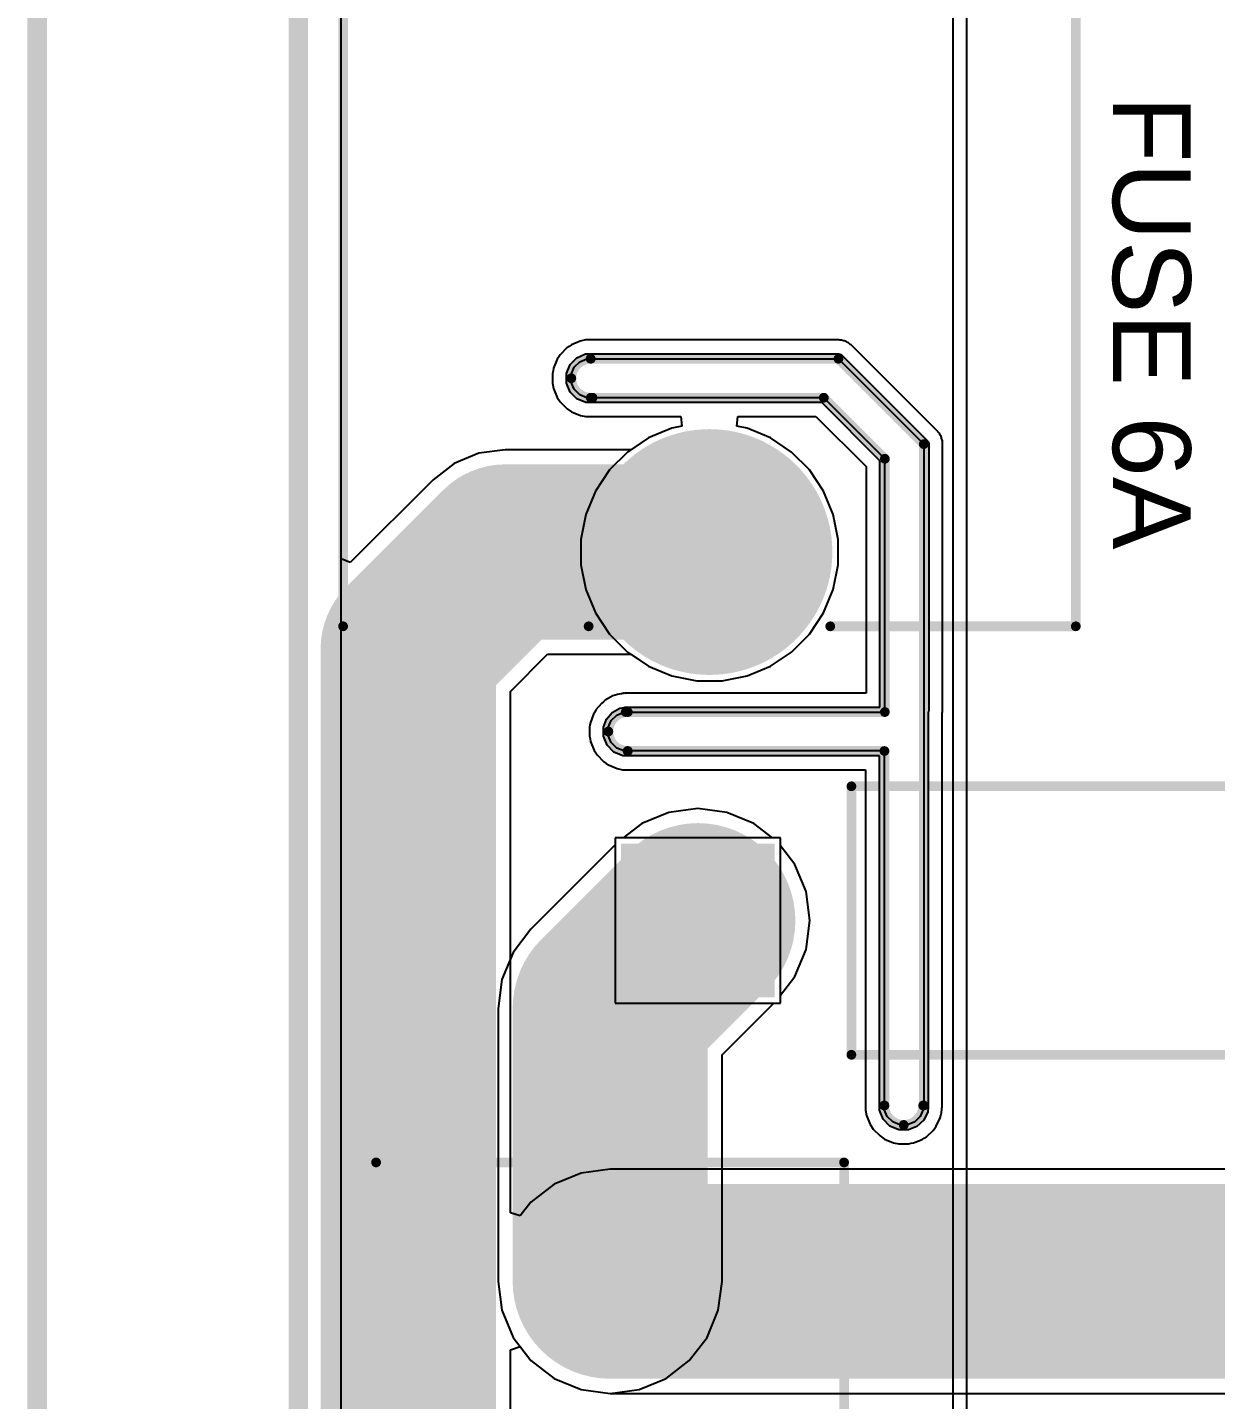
# Model space of a CAD drawing. Header units: millimetres. Extents: x -0.16 to 4.85, y -0.01 to 3.83.
# Drawn here: x -0.139 to 0.471, y 2.25 to 2.954 of the extents above; entities that cross this region are included whole.
import ezdxf

# ---------------------------------------------------------------- set-up
doc = ezdxf.new("R2010")
doc.units = ezdxf.units.MM
doc.header["$MEASUREMENT"] = 0
for name, color, linetype in [('BottomLayer', 5, 'Continuous'), ('BottomSolder', 6, 'Continuous'), ('Mechanical1', 6, 'Continuous'), ('Mechanical2', 216, 'Continuous'), ('MultiLayer', 9, 'Continuous'), ('PadHoleLayer', 156, 'Continuous'), ('TopLayer', 1, 'Continuous'), ('TopOverlay', 2, 'Continuous'), ('TopSolder', 216, 'Continuous')]:
    doc.layers.add(name, color=color, linetype=linetype)
doc.styles.add('Arial', font='', dxfattribs={"height": 0.2})
doc.styles.get('Arial').set_extended_font_data('Arial')

# ---------------------------------------------------------------- blocks, each defined once
blk = doc.blocks.new('TH390R_28')
at = {"layer": 'BottomLayer'}
blk.add_hatch(color=5, dxfattribs=at).paths.add_polyline_path([(-0.29134, 0.03543), (-0.22047, 0.03543), (-0.22047, -0.03543), (-0.29134, -0.03543)])
h = blk.add_hatch(color=5, dxfattribs=at)
edge = h.paths.add_edge_path()
edge.add_arc((0.25591, 0), 0.03543, 0, 360)
at = {"layer": 'BottomSolder'}
blk.add_hatch(color=6, dxfattribs=at).paths.add_polyline_path([(-0.29534, 0.03943), (-0.21647, 0.03943), (-0.21647, -0.03943), (-0.29534, -0.03943)])
h = blk.add_hatch(color=6, dxfattribs=at)
edge = h.paths.add_edge_path()
edge.add_arc((0.25591, 0), 0.03943, 0, 360)
at = {"layer": 'MultiLayer'}
blk.add_hatch(color=9, dxfattribs=at).paths.add_polyline_path([(-0.29134, 0.03543), (-0.22047, 0.03543), (-0.22047, -0.03543), (-0.29134, -0.03543)])
h = blk.add_hatch(color=9, dxfattribs=at)
edge = h.paths.add_edge_path()
edge.add_arc((0.25591, 0), 0.03543, 0, 360)
at = {"layer": 'PadHoleLayer'}
h = blk.add_hatch(color=156, dxfattribs=at)
edge = h.paths.add_edge_path()
edge.add_arc((-0.25591, 0), 0.01811, 0, 360)
h = blk.add_hatch(color=156, dxfattribs=at)
edge = h.paths.add_edge_path()
edge.add_arc((0.25591, 0), 0.01811, 0, 360)
at = {"layer": 'TopLayer'}
blk.add_hatch(color=1, dxfattribs=at).paths.add_polyline_path([(-0.29134, 0.03543), (-0.22047, 0.03543), (-0.22047, -0.03543), (-0.29134, -0.03543)])
h = blk.add_hatch(color=1, dxfattribs=at)
edge = h.paths.add_edge_path()
edge.add_arc((0.25591, 0), 0.03543, 0, 360)
at = {"layer": 'TopSolder'}
blk.add_hatch(color=216, dxfattribs=at).paths.add_polyline_path([(-0.29534, 0.03943), (-0.21647, 0.03943), (-0.21647, -0.03943), (-0.29534, -0.03943)])
h = blk.add_hatch(color=216, dxfattribs=at)
edge = h.paths.add_edge_path()
edge.add_arc((0.25591, 0), 0.03943, 0, 360)
at = {"layer": 'TopOverlay', "const_width": 0.005}
for points in [[(-0.17717, -0.0689), (-0.17717, 0.0689)], [(-0.17717, 0.0689), (0.17717, 0.0689)], [(0.17717, -0.0689), (0.17717, 0.0689)], [(-0.17717, -0.0689), (0.17717, -0.0689)]]:
    blk.add_lwpolyline(points, dxfattribs=at)
at = {"layer": 'TopOverlay', "const_width": 0.0025}
for points in [[(-0.17842, 0.0689, 1), (-0.17592, 0.0689, 1)], [(-0.17842, 0.0689, 1), (-0.17592, 0.0689, 1)], [(0.17592, 0.0689, 1), (0.17842, 0.0689, 1)], [(0.17592, 0.0689, 1), (0.17842, 0.0689, 1)], [(-0.17842, -0.0689, 1), (-0.17592, -0.0689, 1)], [(-0.17842, -0.0689, 1), (-0.17592, -0.0689, 1)], [(0.17592, -0.0689, 1), (0.17842, -0.0689, 1)], [(0.17592, -0.0689, 1), (0.17842, -0.0689, 1)]]:
    blk.add_lwpolyline(points, format="xyb", close=True, dxfattribs=at)
blk = doc.blocks.new('0PTF0078P_91')
at = {"layer": 'BottomLayer'}
h = blk.add_hatch(color=5, dxfattribs=at)
edge = h.paths.add_edge_path()
edge.add_arc((0.44488, 0), 0.05906, 0, 360)
at = {"layer": 'BottomSolder'}
h = blk.add_hatch(color=6, dxfattribs=at)
edge = h.paths.add_edge_path()
edge.add_arc((0.44488, 0), 0.06306, 0, 360)
at = {"layer": 'MultiLayer'}
h = blk.add_hatch(color=9, dxfattribs=at)
edge = h.paths.add_edge_path()
edge.add_arc((0.44488, 0), 0.05906, 0, 360)
at = {"layer": 'PadHoleLayer'}
h = blk.add_hatch(color=156, dxfattribs=at)
edge = h.paths.add_edge_path()
edge.add_arc((0.44488, 0), 0.02953, 0, 360)
at = {"layer": 'TopLayer'}
h = blk.add_hatch(color=1, dxfattribs=at)
edge = h.paths.add_edge_path()
edge.add_arc((0.44488, 0), 0.05906, 0, 360)
at = {"layer": 'TopSolder'}
h = blk.add_hatch(color=216, dxfattribs=at)
edge = h.paths.add_edge_path()
edge.add_arc((0.44488, 0), 0.06306, 0, 360)
at = {"layer": 'TopOverlay', "const_width": 0.005}
for points in [[(-0.483, 0.188), (0.483, 0.188)], [(0.483, 0.062), (0.483, 0.188)], [(0.483, -0.188), (0.483, -0.062)], [(0.483, -0.188), (-0.483, -0.188)]]:
    blk.add_lwpolyline(points, dxfattribs=at)
at = {"layer": 'TopOverlay', "const_width": 0.0025}
for points in [[(0.48175, 0.188, 1), (0.48425, 0.188, 1)], [(0.48175, 0.188, 1), (0.48425, 0.188, 1)], [(0.48175, 0.062, 1), (0.48425, 0.062, 1)], [(0.48175, -0.062, 1), (0.48425, -0.062, 1)], [(0.48175, -0.188, 1), (0.48425, -0.188, 1)], [(0.48175, -0.188, 1), (0.48425, -0.188, 1)]]:
    blk.add_lwpolyline(points, format="xyb", close=True, dxfattribs=at)
blk = doc.blocks.new('MPX104K31C3KN15600_115')
at = {"layer": 'BottomLayer'}
blk.add_hatch(color=5, dxfattribs=at).paths.add_polyline_path([(-0.23228, 0.03543), (-0.16142, 0.03543), (-0.16142, -0.03543), (-0.23228, -0.03543)])
h = blk.add_hatch(color=5, dxfattribs=at)
edge = h.paths.add_edge_path()
edge.add_arc((0.19685, 0), 0.03543, 0, 360)
at = {"layer": 'BottomSolder'}
blk.add_hatch(color=6, dxfattribs=at).paths.add_polyline_path([(-0.23628, 0.03943), (-0.15742, 0.03943), (-0.15742, -0.03943), (-0.23628, -0.03943)])
h = blk.add_hatch(color=6, dxfattribs=at)
edge = h.paths.add_edge_path()
edge.add_arc((0.19685, 0), 0.03943, 0, 360)
at = {"layer": 'MultiLayer'}
blk.add_hatch(color=9, dxfattribs=at).paths.add_polyline_path([(-0.23228, 0.03543), (-0.16142, 0.03543), (-0.16142, -0.03543), (-0.23228, -0.03543)])
h = blk.add_hatch(color=9, dxfattribs=at)
edge = h.paths.add_edge_path()
edge.add_arc((0.19685, 0), 0.03543, 0, 360)
at = {"layer": 'PadHoleLayer'}
h = blk.add_hatch(color=156, dxfattribs=at)
edge = h.paths.add_edge_path()
edge.add_arc((-0.19685, 0), 0.01969, 0, 360)
h = blk.add_hatch(color=156, dxfattribs=at)
edge = h.paths.add_edge_path()
edge.add_arc((0.19685, 0), 0.01969, 0, 360)
at = {"layer": 'TopLayer'}
blk.add_hatch(color=1, dxfattribs=at).paths.add_polyline_path([(-0.23228, 0.03543), (-0.16142, 0.03543), (-0.16142, -0.03543), (-0.23228, -0.03543)])
h = blk.add_hatch(color=1, dxfattribs=at)
edge = h.paths.add_edge_path()
edge.add_arc((0.19685, 0), 0.03543, 0, 360)
at = {"layer": 'TopSolder'}
blk.add_hatch(color=216, dxfattribs=at).paths.add_polyline_path([(-0.23628, 0.03943), (-0.15742, 0.03943), (-0.15742, -0.03943), (-0.23628, -0.03943)])
h = blk.add_hatch(color=216, dxfattribs=at)
edge = h.paths.add_edge_path()
edge.add_arc((0.19685, 0), 0.03943, 0, 360)
at = {"layer": 'TopOverlay', "const_width": 0.005}
for points in [[(-0.25787, 0.12008), (0.25787, 0.12008)], [(-0.25787, 0.12008), (-0.25787, -0.12008)], [(0.25787, 0.12008), (0.25787, -0.12008)], [(-0.25787, -0.12008), (0.25787, -0.12008)]]:
    blk.add_lwpolyline(points, dxfattribs=at)
at = {"layer": 'TopOverlay', "const_width": 0.0025}
for points in [[(-0.25912, 0.12008, 1), (-0.25662, 0.12008, 1)], [(-0.25912, 0.12008, 1), (-0.25662, 0.12008, 1)], [(0.25662, 0.12008, 1), (0.25912, 0.12008, 1)], [(0.25662, 0.12008, 1), (0.25912, 0.12008, 1)], [(-0.25912, -0.12008, 1), (-0.25662, -0.12008, 1)], [(-0.25912, -0.12008, 1), (-0.25662, -0.12008, 1)], [(0.25662, -0.12008, 1), (0.25912, -0.12008, 1)], [(0.25662, -0.12008, 1), (0.25912, -0.12008, 1)]]:
    blk.add_lwpolyline(points, format="xyb", close=True, dxfattribs=at)

msp = doc.modelspace()

# ---------------------------------------------------------------- linework, layer by layer
at = {"layer": 'BottomLayer'}
for p, q in [((0.022, 2.6816), (0.022, 3.636)), ((0.13784, 2.78987), (0.13437, 2.78635)), ((0.13898, 2.79064), (0.13784, 2.78987)), ((0.14012, 2.79142), (0.13898, 2.79064)), ((0.14466, 2.79336), (0.14012, 2.79142)), ((0.14601, 2.79364), (0.14466, 2.79336)), ((0.14736, 2.79393), (0.14601, 2.79364)), ((0.14983, 2.79396), (0.14736, 2.79393)), ((0.14984, 2.79396), (0.14983, 2.79396)), ((0.14986, 2.79396), (0.14984, 2.79396)), ((0.14991, 2.79396), (0.14986, 2.79396)), ((0.14992, 2.79396), (0.14991, 2.79396)), ((0.14994, 2.79396), (0.14992, 2.79396)), ((0.14998, 2.79396), (0.14994, 2.79396)), ((0.15, 2.79396), (0.14998, 2.79396)), ((0.15002, 2.79396), (0.15, 2.79396)), ((0.15006, 2.79396), (0.15002, 2.79396)), ((0.15007, 2.79396), (0.15006, 2.79396)), ((0.15008, 2.79396), (0.15007, 2.79396)), ((0.1501, 2.79396), (0.15008, 2.79396)), ((0.2772, 2.79396), (0.1501, 2.79396)), ((0.1501, 2.79396), (0.1501, 2.79396)), ((0.27744, 2.79396), (0.2772, 2.79396)), ((0.27793, 2.79387), (0.27744, 2.79396)), ((0.27814, 2.79382), (0.27793, 2.79387)), ((0.27793, 2.79387), (0.27793, 2.79387)), ((0.27884, 2.79382), (0.27814, 2.79382)), ((0.27932, 2.79373), (0.27884, 2.79382)), ((0.27978, 2.79354), (0.27932, 2.79373)), ((0.27997, 2.79346), (0.27978, 2.79354)), ((0.27978, 2.79354), (0.27978, 2.79354)), ((0.28018, 2.79342), (0.27997, 2.79346)), ((0.28066, 2.79332), (0.28018, 2.79342)), ((0.28018, 2.79342), (0.28018, 2.79342)), ((0.28112, 2.79313), (0.28066, 2.79332)), ((0.28171, 2.79274), (0.28112, 2.79313)), ((0.2819, 2.79266), (0.28171, 2.79274)), ((0.28236, 2.79247), (0.2819, 2.79266)), ((0.2819, 2.79266), (0.2819, 2.79266)), ((0.28277, 2.7922), (0.28236, 2.79247)), ((0.28326, 2.7917), (0.28277, 2.7922)), ((0.28365, 2.79148), (0.28326, 2.7917)), ((0.28372, 2.7914), (0.28365, 2.79148)), ((0.28385, 2.79131), (0.28372, 2.7914)), ((0.28402, 2.79114), (0.28385, 2.79131)), ((0.32782, 2.74733), (0.28402, 2.79114)), ((0.28402, 2.79114), (0.28402, 2.79114)), ((0.13285, 2.78405), (0.13098, 2.77949)), ((0.13362, 2.78521), (0.13285, 2.78405)), ((0.13437, 2.78635), (0.13362, 2.78521)), ((0.13071, 2.77814), (0.13044, 2.77678)), ((0.13044, 2.77678), (0.13044, 2.77182)), ((0.13098, 2.77949), (0.13071, 2.77814)), ((0.13044, 2.77182), (0.13099, 2.76909)), ((0.13099, 2.76909), (0.13289, 2.76449)), ((0.13289, 2.76449), (0.13444, 2.76217)), ((0.13444, 2.76217), (0.13796, 2.75865)), ((0.13796, 2.75865), (0.14028, 2.75711)), ((0.14028, 2.75711), (0.14488, 2.7552)), ((0.14488, 2.7552), (0.14761, 2.75466)), ((0.14761, 2.75466), (0.15008, 2.75466)), ((0.15008, 2.75466), (0.15014, 2.75466)), ((0.15014, 2.75466), (0.15031, 2.75469)), ((0.15031, 2.75469), (0.15048, 2.75467)), ((0.15048, 2.75467), (0.15055, 2.75467)), ((0.15055, 2.75467), (0.15062, 2.75467)), ((0.15062, 2.75467), (0.15078, 2.75469)), ((0.15078, 2.75469), (0.15094, 2.75466)), ((0.15094, 2.75466), (0.19638, 2.75466)), ((0.19638, 2.75466), (0.19688, 2.74966)), ((0.22512, 2.74966), (0.22562, 2.75466)), ((0.22562, 2.75466), (0.26567, 2.75466)), ((0.26567, 2.75466), (0.29135, 2.72898)), ((0.19173, 2.74863), (0.17971, 2.74366)), ((0.19688, 2.74966), (0.19173, 2.74863)), ((0.23027, 2.74863), (0.22512, 2.74966)), ((0.24229, 2.74366), (0.23027, 2.74863)), ((0.328, 2.74716), (0.32782, 2.74733)), ((0.32782, 2.74733), (0.32782, 2.74733)), ((0.32828, 2.74675), (0.328, 2.74716)), ((0.32839, 2.74657), (0.32828, 2.74675)), ((0.32828, 2.74675), (0.32828, 2.74675)), ((0.32889, 2.74608), (0.32839, 2.74657)), ((0.17971, 2.74366), (0.1706, 2.73757)), ((0.25311, 2.73643), (0.24229, 2.74366)), ((0.32916, 2.74567), (0.32889, 2.74608)), ((0.32943, 2.74502), (0.32916, 2.74567)), ((0.32955, 2.74484), (0.32943, 2.74502)), ((0.32982, 2.74443), (0.32955, 2.74484)), ((0.32955, 2.74484), (0.32955, 2.74484)), ((0.33001, 2.74397), (0.32982, 2.74443)), ((0.33011, 2.74349), (0.33001, 2.74397)), ((0.33015, 2.74328), (0.33011, 2.74349)), ((0.33011, 2.74349), (0.33011, 2.74349)), ((0.33023, 2.74309), (0.33015, 2.74328)), ((0.33042, 2.74264), (0.33023, 2.74309)), ((0.33023, 2.74309), (0.33023, 2.74309)), ((0.33051, 2.74215), (0.33042, 2.74264)), ((0.33051, 2.74145), (0.33051, 2.74215)), ((0.33063, 2.74102), (0.33051, 2.74145)), ((0.33062, 2.74091), (0.33063, 2.74102)), ((0.33065, 2.74075), (0.33062, 2.74091)), ((0.33065, 2.74051), (0.33065, 2.74075)), ((0.33065, 2.60401), (0.33065, 2.74051)), ((0.33065, 2.74051), (0.33065, 2.74051)), ((0.09265, 2.73578), (0.08, 2.73054)), ((0.10622, 2.73757), (0.09265, 2.73578)), ((0.1706, 2.73757), (0.10622, 2.73757)), ((0.26231, 2.72723), (0.25311, 2.73643)), ((0.08, 2.73054), (0.06913, 2.7222)), ((0.26954, 2.71641), (0.26231, 2.72723)), ((0.29135, 2.72898), (0.29135, 2.61266)), ((0.06913, 2.7222), (0.02662, 2.67969)), ((0.27452, 2.70439), (0.26954, 2.71641)), ((0.27706, 2.69162), (0.27452, 2.70439)), ((0.27706, 2.67861), (0.27706, 2.69162)), ((0.02662, 2.67969), (0.022, 2.6816)), ((0.27452, 2.66585), (0.27706, 2.67861)), ((0.26954, 2.65383), (0.27452, 2.66585)), ((0.26231, 2.64301), (0.26954, 2.65383)), ((0.25311, 2.63381), (0.26231, 2.64301)), ((0.24229, 2.62658), (0.25311, 2.63381)), ((0.10888, 2.6136), (0.12795, 2.63267)), ((0.12795, 2.63267), (0.1706, 2.63267)), ((0.1706, 2.63267), (0.17971, 2.62658)), ((0.17971, 2.62658), (0.19173, 2.6216)), ((0.23027, 2.6216), (0.24229, 2.62658)), ((0.19173, 2.6216), (0.20449, 2.61906)), ((0.21751, 2.61906), (0.23027, 2.6216)), ((0.10888, 2.34607), (0.10888, 2.6136)), ((0.166, 2.61241), (0.16563, 2.61235)), ((0.16619, 2.61249), (0.166, 2.61241)), ((0.16641, 2.61253), (0.16619, 2.61249)), ((0.16673, 2.61252), (0.16641, 2.61253)), ((0.16704, 2.61261), (0.16673, 2.61252)), ((0.16726, 2.61263), (0.16704, 2.61261)), ((0.16758, 2.6126), (0.16726, 2.61263)), ((0.1679, 2.61266), (0.16758, 2.6126)), ((0.168, 2.61266), (0.1679, 2.61266)), ((0.29135, 2.61266), (0.168, 2.61266)), ((0.168, 2.61266), (0.168, 2.61266)), ((0.20449, 2.61906), (0.21751, 2.61906)), ((0.1556, 2.60746), (0.1527, 2.60406)), ((0.15658, 2.60824), (0.1556, 2.60746)), ((0.15754, 2.60905), (0.15658, 2.60824)), ((0.16143, 2.61124), (0.15754, 2.60905)), ((0.16263, 2.61163), (0.16143, 2.61124)), ((0.1638, 2.61206), (0.16263, 2.61163)), ((0.16554, 2.61234), (0.1638, 2.61206)), ((0.16558, 2.61235), (0.16554, 2.61234)), ((0.16563, 2.61235), (0.16558, 2.61235)), ((0.15143, 2.6019), (0.14989, 2.59771)), ((0.15209, 2.60297), (0.15143, 2.6019)), ((0.1527, 2.60406), (0.15209, 2.60297)), ((0.33045, 2.60204), (0.33048, 2.6022)), ((0.33045, 2.40089), (0.33045, 2.60204)), ((0.33048, 2.60256), (0.33059, 2.6029)), ((0.33048, 2.6022), (0.33048, 2.60256)), ((0.33058, 2.60352), (0.33065, 2.60388)), ((0.33062, 2.60316), (0.33058, 2.60352)), ((0.33059, 2.6029), (0.33062, 2.60316)), ((0.33065, 2.60388), (0.33065, 2.60401)), ((0.14969, 2.59647), (0.14944, 2.59524)), ((0.14944, 2.59524), (0.14944, 2.59054)), ((0.14989, 2.59771), (0.14969, 2.59647)), ((0.14944, 2.59054), (0.14971, 2.58918)), ((0.14971, 2.58918), (0.14998, 2.58783)), ((0.14998, 2.58783), (0.15185, 2.58327)), ((0.15185, 2.58327), (0.15261, 2.58213)), ((0.15261, 2.58213), (0.15337, 2.58096)), ((0.15337, 2.58096), (0.15684, 2.57745)), ((0.15684, 2.57745), (0.15798, 2.57668)), ((0.15798, 2.57668), (0.15912, 2.5759)), ((0.15912, 2.5759), (0.16366, 2.57396)), ((0.16366, 2.57396), (0.16502, 2.57368)), ((0.16502, 2.57368), (0.16636, 2.57339)), ((0.16636, 2.57339), (0.16878, 2.57336)), ((0.16878, 2.57336), (0.1688, 2.57336)), ((0.1688, 2.57336), (0.1688, 2.57336)), ((0.1688, 2.57336), (0.16883, 2.57336)), ((0.16883, 2.57336), (0.16883, 2.57336)), ((0.16883, 2.57336), (0.16884, 2.57336)), ((0.16884, 2.57336), (0.16886, 2.57336)), ((0.16886, 2.57336), (0.16888, 2.57336)), ((0.16888, 2.57336), (0.1689, 2.57335)), ((0.1689, 2.57335), (0.16891, 2.57335)), ((0.16891, 2.57335), (0.16892, 2.57336)), ((0.16892, 2.57336), (0.16893, 2.57336)), ((0.16893, 2.57336), (0.16896, 2.57336)), ((0.16896, 2.57336), (0.169, 2.57335)), ((0.169, 2.57335), (0.29115, 2.57335)), ((0.29115, 2.57335), (0.29115, 2.40254)), ((0.24753, 2.53843), (0.16266, 2.53843)), ((0.16266, 2.53843), (0.16266, 2.45357)), ((0.24753, 2.45357), (0.24753, 2.53843)), ((0.16266, 2.45357), (0.24753, 2.45357)), ((0.29109, 2.40146), (0.29104, 2.40119)), ((0.29104, 2.40119), (0.29104, 2.39861)), ((0.29107, 2.40192), (0.29106, 2.40173)), ((0.29106, 2.40173), (0.29109, 2.40146)), ((0.29115, 2.40218), (0.29107, 2.40192)), ((0.29115, 2.40254), (0.29113, 2.40245)), ((0.29113, 2.40245), (0.29115, 2.40218)), ((0.29104, 2.39861), (0.29158, 2.39588)), ((0.29158, 2.39588), (0.29349, 2.39128)), ((0.32737, 2.39044), (0.32942, 2.3947)), ((0.32942, 2.3947), (0.32976, 2.39599)), ((0.32976, 2.39599), (0.33011, 2.39727)), ((0.33011, 2.39727), (0.33025, 2.39915)), ((0.33025, 2.39915), (0.33029, 2.39926)), ((0.33029, 2.39926), (0.33033, 2.39947)), ((0.33032, 2.39978), (0.33041, 2.40008)), ((0.33033, 2.39947), (0.33032, 2.39978)), ((0.33039, 2.40059), (0.33045, 2.40089)), ((0.33043, 2.40029), (0.33039, 2.40059)), ((0.33041, 2.40008), (0.33043, 2.40029)), ((0.29349, 2.39128), (0.29503, 2.38896)), ((0.29503, 2.38896), (0.29855, 2.38544)), ((0.32232, 2.38508), (0.32579, 2.3883)), ((0.32579, 2.3883), (0.32657, 2.38938)), ((0.32657, 2.38938), (0.32737, 2.39044)), ((0.29855, 2.38544), (0.30087, 2.38389)), ((0.30087, 2.38389), (0.30547, 2.38199)), ((0.30547, 2.38199), (0.3082, 2.38144)), ((0.3082, 2.38144), (0.31306, 2.38144)), ((0.31306, 2.38144), (0.31436, 2.3817)), ((0.31436, 2.3817), (0.31567, 2.38194)), ((0.31567, 2.38194), (0.32007, 2.38367)), ((0.32007, 2.38367), (0.32119, 2.38438)), ((0.32119, 2.38438), (0.32232, 2.38508)), ((0.14512, 2.36638), (0.13125, 2.36064)), ((0.16, 2.36834), (0.14512, 2.36638)), ((0.53313, 2.36834), (0.16, 2.36834)), ((0.13125, 2.36064), (0.11935, 2.3515)), ((0.11388, 2.34438), (0.10888, 2.34607)), ((0.11935, 2.3515), (0.11388, 2.34438)), ((0.10888, 2.27563), (0.11388, 2.27733)), ((0.10888, 1.64543), (0.10888, 2.27563)), ((0.11388, 2.27733), (0.11935, 2.2702)), ((0.11935, 2.2702), (0.13125, 2.26106)), ((0.13125, 2.26106), (0.14512, 2.25532)), ((0.14512, 2.25532), (0.16, 2.25336)), ((0.16, 2.25336), (0.55694, 2.25336))]:
    msp.add_line(p, q, dxfattribs=at)
for points, const_width in [([(0.05643, 2.63533), (0.10622, 2.68512)], 0.09), ([(0.10622, 2.68512), (0.211, 2.68512)], 0.09), ([(0.20813, 2.68225), (0.211, 2.68512)], 0.075), ([(0.05643, 0.62057), (0.05643, 2.63533)], 0.09), ([(0.16, 2.31085), (0.55694, 2.31085)], 0.1)]:
    msp.add_lwpolyline(points, dxfattribs=dict(at, const_width=const_width))
for points, const_width in [([(0.08372, 2.68512, 1), (0.12872, 2.68512, 1)], 0.045), ([(0.08372, 2.68512, 1), (0.12872, 2.68512, 1)], 0.045), ([(0.1885, 2.68512, 1), (0.2335, 2.68512, 1)], 0.045), ([(0.18938, 2.68225, 1), (0.22688, 2.68225, 1)], 0.0375), ([(0.19225, 2.68512, 1), (0.22975, 2.68512, 1)], 0.0375), ([(0.03393, 2.63533, 1), (0.07893, 2.63533, 1)], 0.045), ([(0.03393, 2.63533, 1), (0.07893, 2.63533, 1)], 0.045), ([(0.135, 2.31085, 1), (0.185, 2.31085, 1)], 0.05)]:
    msp.add_lwpolyline(points, format="xyb", close=True, dxfattribs=dict(at, const_width=const_width))
at = {"layer": 'Mechanical1', "const_width": 0.01}
msp.add_lwpolyline([(-0.134, 2.10062), (-0.134, 3.66142)], dxfattribs=at)
at = {"layer": 'Mechanical2'}
for points, const_width in [([(0, 0), (0, 3.66142)], 0.01), ([(0.15, 2.78431), (0.2772, 2.78431)], 0.005), ([(0.2772, 2.78431), (0.321, 2.74051)], 0.005), ([(0.151, 2.76431), (0.26967, 2.76431)], 0.005), ([(0.26967, 2.76431), (0.301, 2.73298)], 0.005), ([(0.321, 2.4011), (0.321, 2.74051)], 0.005), ([(0.301, 2.60301), (0.301, 2.73298)], 0.005), ([(0.168, 2.60301), (0.301, 2.60301)], 0.005), ([(0.169, 2.58301), (0.3008, 2.58301)], 0.005), ([(0.3008, 2.4011), (0.3008, 2.58301)], 0.005)]:
    msp.add_lwpolyline(points, dxfattribs=dict(at, const_width=const_width))
at = {"layer": 'Mechanical2', "const_width": 0.005}
for points in [[(0.1401, 2.77431, -0.414214), (0.1501, 2.78431)], [(0.1501, 2.76431, -0.414214), (0.1401, 2.77431)], [(0.1591, 2.59301, -0.414214), (0.1691, 2.60301)], [(0.1691, 2.58301, -0.414214), (0.1591, 2.59301)], [(0.31069, 2.3911, -0.414214), (0.30069, 2.4011)], [(0.32069, 2.4011, -0.414214), (0.31069, 2.3911)]]:
    msp.add_lwpolyline(points, format="xyb", dxfattribs=at)
at = {"layer": 'Mechanical2', "const_width": 0.0025}
for points in [[(0.14875, 2.78431, 1), (0.15125, 2.78431, 1)], [(0.14885, 2.78431, 1), (0.15135, 2.78431, 1)], [(0.27595, 2.78431, 1), (0.27845, 2.78431, 1)], [(0.27595, 2.78431, 1), (0.27845, 2.78431, 1)], [(0.13885, 2.77431, 1), (0.14135, 2.77431, 1)], [(0.13885, 2.77431, 1), (0.14135, 2.77431, 1)], [(0.14885, 2.76431, 1), (0.15135, 2.76431, 1)], [(0.14975, 2.76431, 1), (0.15225, 2.76431, 1)], [(0.26842, 2.76431, 1), (0.27092, 2.76431, 1)], [(0.26842, 2.76431, 1), (0.27092, 2.76431, 1)], [(0.31975, 2.74051, 1), (0.32225, 2.74051, 1)], [(0.31975, 2.74051, 1), (0.32225, 2.74051, 1)], [(0.29975, 2.73298, 1), (0.30225, 2.73298, 1)], [(0.29975, 2.73298, 1), (0.30225, 2.73298, 1)], [(0.16675, 2.60301, 1), (0.16925, 2.60301, 1)], [(0.16785, 2.60301, 1), (0.17035, 2.60301, 1)], [(0.29975, 2.60301, 1), (0.30225, 2.60301, 1)], [(0.29975, 2.60301, 1), (0.30225, 2.60301, 1)], [(0.15785, 2.59301, 1), (0.16035, 2.59301, 1)], [(0.15785, 2.59301, 1), (0.16035, 2.59301, 1)], [(0.16775, 2.58301, 1), (0.17025, 2.58301, 1)], [(0.16785, 2.58301, 1), (0.17035, 2.58301, 1)], [(0.29955, 2.58301, 1), (0.30205, 2.58301, 1)], [(0.29955, 2.58301, 1), (0.30205, 2.58301, 1)], [(0.29944, 2.4011, 1), (0.30194, 2.4011, 1)], [(0.29955, 2.4011, 1), (0.30205, 2.4011, 1)], [(0.31944, 2.4011, 1), (0.32194, 2.4011, 1)], [(0.31975, 2.4011, 1), (0.32225, 2.4011, 1)], [(0.30944, 2.3911, 1), (0.31194, 2.3911, 1)], [(0.30944, 2.3911, 1), (0.31194, 2.3911, 1)]]:
    msp.add_lwpolyline(points, format="xyb", close=True, dxfattribs=at)
at = {"layer": 'MultiLayer'}
for p, q in [((0.13945, 2.78134), (0.14292, 2.78486)), ((0.14162, 2.77997), (0.14443, 2.78279)), ((0.14292, 2.78486), (0.14746, 2.78679)), ((0.14443, 2.78279), (0.14811, 2.78431)), ((0.14746, 2.78679), (0.14993, 2.78682)), ((0.14811, 2.78431), (0.1501, 2.78431)), ((0.14993, 2.78682), (0.14995, 2.78682)), ((0.14995, 2.78682), (0.14999, 2.78682)), ((0.14999, 2.78682), (0.15003, 2.78682)), ((0.15003, 2.78682), (0.15008, 2.78682)), ((0.15008, 2.78682), (0.1501, 2.78682)), ((0.1501, 2.78682), (0.1501, 2.78682)), ((0.1501, 2.78682), (0.2772, 2.78682)), ((0.1501, 2.78431), (0.1501, 2.78431)), ((0.1501, 2.78431), (0.2772, 2.78431)), ((0.2772, 2.78682), (0.27745, 2.78682)), ((0.2772, 2.78431), (0.321, 2.74051)), ((0.27745, 2.78682), (0.27793, 2.78673)), ((0.27793, 2.78673), (0.27839, 2.78654)), ((0.27839, 2.78654), (0.2788, 2.78626)), ((0.2788, 2.78626), (0.27898, 2.78609)), ((0.27898, 2.78609), (0.27898, 2.78609)), ((0.27898, 2.78609), (0.32278, 2.74229)), ((0.13758, 2.77678), (0.13945, 2.78134)), ((0.13758, 2.77431), (0.13758, 2.77678)), ((0.1401, 2.7763), (0.14162, 2.77997)), ((0.1401, 2.77431), (0.1401, 2.7763)), ((0.13758, 2.77182), (0.13758, 2.77431)), ((0.13949, 2.76722), (0.13758, 2.77182)), ((0.1401, 2.77232), (0.1401, 2.77431)), ((0.14162, 2.76865), (0.1401, 2.77232)), ((0.14443, 2.76583), (0.14162, 2.76865)), ((0.14301, 2.7637), (0.13949, 2.76722)), ((0.14761, 2.7618), (0.14301, 2.7637)), ((0.14811, 2.76431), (0.14443, 2.76583)), ((0.1501, 2.7618), (0.14761, 2.7618)), ((0.1501, 2.76431), (0.14811, 2.76431)), ((0.26967, 2.76431), (0.1501, 2.76431)), ((0.15015, 2.76179), (0.1501, 2.7618)), ((0.15027, 2.7618), (0.15015, 2.76179)), ((0.15038, 2.76181), (0.15027, 2.7618)), ((0.15049, 2.76183), (0.15038, 2.76181)), ((0.15055, 2.76184), (0.15049, 2.76183)), ((0.1506, 2.76183), (0.15055, 2.76184)), ((0.15072, 2.76181), (0.1506, 2.76183)), ((0.15083, 2.7618), (0.15072, 2.76181)), ((0.15094, 2.7618), (0.15083, 2.7618)), ((0.151, 2.7618), (0.15094, 2.7618)), ((0.26863, 2.7618), (0.151, 2.7618)), ((0.29849, 2.73194), (0.26863, 2.7618)), ((0.301, 2.73298), (0.26967, 2.76431)), ((0.321, 2.74051), (0.321, 2.4011)), ((0.32278, 2.74229), (0.32295, 2.74211)), ((0.32295, 2.74211), (0.32323, 2.7417)), ((0.32323, 2.7417), (0.32342, 2.74124)), ((0.32342, 2.74124), (0.32351, 2.74076)), ((0.32351, 2.74076), (0.32351, 2.74051)), ((0.32351, 2.74051), (0.32351, 2.74051)), ((0.32351, 2.74051), (0.32351, 2.604)), ((0.301, 2.60301), (0.301, 2.73298)), ((0.29849, 2.60552), (0.29849, 2.73194)), ((0.16492, 2.60501), (0.16713, 2.60537)), ((0.16713, 2.60537), (0.16723, 2.6054)), ((0.16723, 2.6054), (0.16745, 2.60546)), ((0.16745, 2.60546), (0.16767, 2.6055)), ((0.16767, 2.6055), (0.16789, 2.60552)), ((0.16789, 2.60552), (0.168, 2.60552)), ((0.168, 2.60552), (0.168, 2.60552)), ((0.168, 2.60552), (0.29849, 2.60552)), ((0.15658, 2.59524), (0.15813, 2.59943)), ((0.15813, 2.59943), (0.16103, 2.60283)), ((0.1591, 2.595), (0.16062, 2.59867)), ((0.16062, 2.59867), (0.16343, 2.60148)), ((0.16103, 2.60283), (0.16492, 2.60501)), ((0.16343, 2.60148), (0.16711, 2.60301)), ((0.16711, 2.60301), (0.1691, 2.60301)), ((0.1691, 2.60301), (0.1691, 2.60301)), ((0.1691, 2.60301), (0.301, 2.60301)), ((0.32336, 2.60313), (0.32331, 2.60301)), ((0.32331, 2.60301), (0.32331, 2.60301)), ((0.32331, 2.60301), (0.32331, 2.401)), ((0.32344, 2.60337), (0.32336, 2.60313)), ((0.32349, 2.60362), (0.32344, 2.60337)), ((0.32351, 2.60387), (0.32349, 2.60362)), ((0.32351, 2.604), (0.32351, 2.60387)), ((0.15658, 2.59301), (0.15658, 2.59524)), ((0.15658, 2.59301), (0.15658, 2.59301)), ((0.15658, 2.59054), (0.15658, 2.59301)), ((0.1591, 2.59301), (0.1591, 2.595)), ((0.1591, 2.59102), (0.1591, 2.59301)), ((0.15845, 2.58597), (0.15658, 2.59054)), ((0.16192, 2.58246), (0.15845, 2.58597)), ((0.16062, 2.58734), (0.1591, 2.59102)), ((0.16343, 2.58453), (0.16062, 2.58734)), ((0.16711, 2.58301), (0.16343, 2.58453)), ((0.16646, 2.58053), (0.16192, 2.58246)), ((0.16893, 2.58049), (0.16646, 2.58053)), ((0.1691, 2.58301), (0.16711, 2.58301)), ((0.16895, 2.58049), (0.16893, 2.58049)), ((0.16893, 2.58049), (0.16893, 2.58049)), ((0.16893, 2.58049), (0.16893, 2.58049)), ((0.16897, 2.58049), (0.16895, 2.58049)), ((0.16899, 2.58049), (0.16897, 2.58049)), ((0.169, 2.58049), (0.16899, 2.58049)), ((0.29828, 2.58049), (0.169, 2.58049)), ((0.3008, 2.58301), (0.1691, 2.58301)), ((0.29828, 2.402), (0.29828, 2.58049)), ((0.3008, 2.4011), (0.3008, 2.58301)), ((0.29818, 2.40119), (0.29819, 2.40138)), ((0.29818, 2.4011), (0.29818, 2.40119)), ((0.29819, 2.40138), (0.29822, 2.40157)), ((0.29822, 2.40157), (0.29826, 2.40175)), ((0.29826, 2.40175), (0.29829, 2.40184)), ((0.29828, 2.40198), (0.29828, 2.402)), ((0.29828, 2.402), (0.29828, 2.402)), ((0.29828, 2.40194), (0.29828, 2.40198)), ((0.29829, 2.4019), (0.29828, 2.40194)), ((0.29829, 2.40186), (0.29829, 2.4019)), ((0.29829, 2.40184), (0.29829, 2.40186)), ((0.29818, 2.39861), (0.29818, 2.4011)), ((0.30008, 2.39401), (0.29818, 2.39861)), ((0.30069, 2.39911), (0.30069, 2.4011)), ((0.30069, 2.4011), (0.30069, 2.4011)), ((0.30069, 2.4011), (0.3008, 2.4011)), ((0.30221, 2.39543), (0.30069, 2.39911)), ((0.30503, 2.39262), (0.30221, 2.39543)), ((0.31917, 2.39543), (0.31635, 2.39262)), ((0.32069, 2.39911), (0.31917, 2.39543)), ((0.321, 2.4011), (0.32069, 2.4011)), ((0.32069, 2.4011), (0.32069, 2.39911)), ((0.32299, 2.3978), (0.32094, 2.39353)), ((0.32317, 2.40016), (0.32299, 2.3978)), ((0.32321, 2.40026), (0.32317, 2.40016)), ((0.32326, 2.40047), (0.32321, 2.40026)), ((0.3233, 2.40068), (0.32326, 2.40047)), ((0.32331, 2.40089), (0.3233, 2.40068)), ((0.32331, 2.401), (0.32331, 2.40089)), ((0.3036, 2.39049), (0.30008, 2.39401)), ((0.3082, 2.38858), (0.3036, 2.39049)), ((0.3087, 2.3911), (0.30503, 2.39262)), ((0.31069, 2.38858), (0.3082, 2.38858)), ((0.31069, 2.3911), (0.3087, 2.3911)), ((0.31268, 2.3911), (0.31069, 2.3911)), ((0.31306, 2.38858), (0.31069, 2.38858)), ((0.31635, 2.39262), (0.31268, 2.3911)), ((0.31747, 2.39031), (0.31306, 2.38858)), ((0.32094, 2.39353), (0.31747, 2.39031))]:
    msp.add_line(p, q, dxfattribs=at)
at = {"layer": 'TopLayer'}
for p, q in [((0.022, 0.02), (0.022, 3.636)), ((0.33586, 3.014), (0.33586, 2.20393)), ((0.343, 2.089), (0.343, 3.014)), ((0.13784, 2.78987), (0.13437, 2.78635)), ((0.13898, 2.79064), (0.13784, 2.78987)), ((0.14012, 2.79142), (0.13898, 2.79064)), ((0.14466, 2.79336), (0.14012, 2.79142)), ((0.14601, 2.79364), (0.14466, 2.79336)), ((0.14736, 2.79393), (0.14601, 2.79364)), ((0.14983, 2.79396), (0.14736, 2.79393)), ((0.14984, 2.79396), (0.14983, 2.79396)), ((0.14986, 2.79396), (0.14984, 2.79396)), ((0.14991, 2.79396), (0.14986, 2.79396)), ((0.14992, 2.79396), (0.14991, 2.79396)), ((0.14994, 2.79396), (0.14992, 2.79396)), ((0.14998, 2.79396), (0.14994, 2.79396)), ((0.15, 2.79396), (0.14998, 2.79396)), ((0.15002, 2.79396), (0.15, 2.79396)), ((0.15006, 2.79396), (0.15002, 2.79396)), ((0.15007, 2.79396), (0.15006, 2.79396)), ((0.15008, 2.79396), (0.15007, 2.79396)), ((0.1501, 2.79396), (0.15008, 2.79396)), ((0.2772, 2.79396), (0.1501, 2.79396)), ((0.1501, 2.79396), (0.1501, 2.79396)), ((0.27744, 2.79396), (0.2772, 2.79396)), ((0.27793, 2.79387), (0.27744, 2.79396)), ((0.27814, 2.79382), (0.27793, 2.79387)), ((0.27793, 2.79387), (0.27793, 2.79387)), ((0.27884, 2.79382), (0.27814, 2.79382)), ((0.27932, 2.79373), (0.27884, 2.79382)), ((0.27978, 2.79354), (0.27932, 2.79373)), ((0.27997, 2.79346), (0.27978, 2.79354)), ((0.27978, 2.79354), (0.27978, 2.79354)), ((0.28018, 2.79342), (0.27997, 2.79346)), ((0.28066, 2.79332), (0.28018, 2.79342)), ((0.28018, 2.79342), (0.28018, 2.79342)), ((0.28112, 2.79313), (0.28066, 2.79332)), ((0.28171, 2.79274), (0.28112, 2.79313)), ((0.2819, 2.79266), (0.28171, 2.79274)), ((0.28236, 2.79247), (0.2819, 2.79266)), ((0.2819, 2.79266), (0.2819, 2.79266)), ((0.28277, 2.7922), (0.28236, 2.79247)), ((0.28326, 2.7917), (0.28277, 2.7922)), ((0.28365, 2.79148), (0.28326, 2.7917)), ((0.28372, 2.7914), (0.28365, 2.79148)), ((0.28385, 2.79131), (0.28372, 2.7914)), ((0.28402, 2.79114), (0.28385, 2.79131)), ((0.32782, 2.74733), (0.28402, 2.79114)), ((0.28402, 2.79114), (0.28402, 2.79114)), ((0.13285, 2.78405), (0.13098, 2.77949)), ((0.13362, 2.78521), (0.13285, 2.78405)), ((0.13437, 2.78635), (0.13362, 2.78521)), ((0.13071, 2.77814), (0.13044, 2.77678)), ((0.13044, 2.77678), (0.13044, 2.77182)), ((0.13098, 2.77949), (0.13071, 2.77814)), ((0.13044, 2.77182), (0.13099, 2.76909)), ((0.13099, 2.76909), (0.13289, 2.76449)), ((0.13289, 2.76449), (0.13444, 2.76217)), ((0.13444, 2.76217), (0.13796, 2.75865)), ((0.13796, 2.75865), (0.14028, 2.75711)), ((0.14028, 2.75711), (0.14488, 2.7552)), ((0.14488, 2.7552), (0.14761, 2.75466)), ((0.14761, 2.75466), (0.15008, 2.75466)), ((0.15008, 2.75466), (0.15014, 2.75466)), ((0.15014, 2.75466), (0.15031, 2.75469)), ((0.15031, 2.75469), (0.15048, 2.75467)), ((0.15048, 2.75467), (0.15055, 2.75467)), ((0.15055, 2.75467), (0.15062, 2.75467)), ((0.15062, 2.75467), (0.15078, 2.75469)), ((0.15078, 2.75469), (0.15094, 2.75466)), ((0.15094, 2.75466), (0.19638, 2.75466)), ((0.19638, 2.75466), (0.19688, 2.74966)), ((0.22512, 2.74966), (0.22562, 2.75466)), ((0.22562, 2.75466), (0.26567, 2.75466)), ((0.26567, 2.75466), (0.29135, 2.72898)), ((0.19173, 2.74863), (0.17971, 2.74366)), ((0.19688, 2.74966), (0.19173, 2.74863)), ((0.23027, 2.74863), (0.22512, 2.74966)), ((0.24229, 2.74366), (0.23027, 2.74863)), ((0.328, 2.74716), (0.32782, 2.74733)), ((0.32782, 2.74733), (0.32782, 2.74733)), ((0.32828, 2.74675), (0.328, 2.74716)), ((0.32839, 2.74657), (0.32828, 2.74675)), ((0.32828, 2.74675), (0.32828, 2.74675)), ((0.32889, 2.74608), (0.32839, 2.74657)), ((0.17971, 2.74366), (0.16889, 2.73643)), ((0.25311, 2.73643), (0.24229, 2.74366)), ((0.32916, 2.74567), (0.32889, 2.74608)), ((0.32943, 2.74502), (0.32916, 2.74567)), ((0.32955, 2.74484), (0.32943, 2.74502)), ((0.32982, 2.74443), (0.32955, 2.74484)), ((0.32955, 2.74484), (0.32955, 2.74484)), ((0.33001, 2.74397), (0.32982, 2.74443)), ((0.33011, 2.74349), (0.33001, 2.74397)), ((0.33015, 2.74328), (0.33011, 2.74349)), ((0.33011, 2.74349), (0.33011, 2.74349)), ((0.33023, 2.74309), (0.33015, 2.74328)), ((0.33042, 2.74264), (0.33023, 2.74309)), ((0.33023, 2.74309), (0.33023, 2.74309)), ((0.33051, 2.74215), (0.33042, 2.74264)), ((0.33051, 2.74145), (0.33051, 2.74215)), ((0.33063, 2.74102), (0.33051, 2.74145)), ((0.33062, 2.74091), (0.33063, 2.74102)), ((0.33065, 2.74075), (0.33062, 2.74091)), ((0.33065, 2.74051), (0.33065, 2.74075)), ((0.33065, 2.60401), (0.33065, 2.74051)), ((0.33065, 2.74051), (0.33065, 2.74051)), ((0.16889, 2.73643), (0.15969, 2.72723)), ((0.26231, 2.72723), (0.25311, 2.73643)), ((0.15969, 2.72723), (0.15246, 2.71641)), ((0.26954, 2.71641), (0.26231, 2.72723)), ((0.29135, 2.72898), (0.29135, 2.61266)), ((0.15246, 2.71641), (0.14748, 2.70439)), ((0.27452, 2.70439), (0.26954, 2.71641)), ((0.14748, 2.70439), (0.14494, 2.69162)), ((0.27706, 2.69162), (0.27452, 2.70439)), ((0.14494, 2.69162), (0.14494, 2.67861)), ((0.27706, 2.67861), (0.27706, 2.69162)), ((0.14494, 2.67861), (0.14748, 2.66585)), ((0.27452, 2.66585), (0.27706, 2.67861)), ((0.14748, 2.66585), (0.15246, 2.65383)), ((0.26954, 2.65383), (0.27452, 2.66585)), ((0.15246, 2.65383), (0.15969, 2.64301)), ((0.26231, 2.64301), (0.26954, 2.65383)), ((0.15969, 2.64301), (0.16889, 2.63381)), ((0.25311, 2.63381), (0.26231, 2.64301)), ((0.16889, 2.63381), (0.17971, 2.62658)), ((0.24229, 2.62658), (0.25311, 2.63381)), ((0.17971, 2.62658), (0.19173, 2.6216)), ((0.23027, 2.6216), (0.24229, 2.62658)), ((0.19173, 2.6216), (0.20449, 2.61906)), ((0.21751, 2.61906), (0.23027, 2.6216)), ((0.166, 2.61241), (0.16563, 2.61235)), ((0.16619, 2.61249), (0.166, 2.61241)), ((0.16641, 2.61253), (0.16619, 2.61249)), ((0.16673, 2.61252), (0.16641, 2.61253)), ((0.16704, 2.61261), (0.16673, 2.61252)), ((0.16726, 2.61263), (0.16704, 2.61261)), ((0.16758, 2.6126), (0.16726, 2.61263)), ((0.1679, 2.61266), (0.16758, 2.6126)), ((0.168, 2.61266), (0.1679, 2.61266)), ((0.29135, 2.61266), (0.168, 2.61266)), ((0.168, 2.61266), (0.168, 2.61266)), ((0.20449, 2.61906), (0.21751, 2.61906)), ((0.1556, 2.60746), (0.1527, 2.60406)), ((0.15658, 2.60824), (0.1556, 2.60746)), ((0.15754, 2.60905), (0.15658, 2.60824)), ((0.16143, 2.61124), (0.15754, 2.60905)), ((0.16263, 2.61163), (0.16143, 2.61124)), ((0.1638, 2.61206), (0.16263, 2.61163)), ((0.16554, 2.61234), (0.1638, 2.61206)), ((0.16558, 2.61235), (0.16554, 2.61234)), ((0.16563, 2.61235), (0.16558, 2.61235)), ((0.15143, 2.6019), (0.14989, 2.59771)), ((0.15209, 2.60297), (0.15143, 2.6019)), ((0.1527, 2.60406), (0.15209, 2.60297)), ((0.33045, 2.60204), (0.33048, 2.6022)), ((0.33045, 2.40089), (0.33045, 2.60204)), ((0.33048, 2.60256), (0.33059, 2.6029)), ((0.33048, 2.6022), (0.33048, 2.60256)), ((0.33058, 2.60352), (0.33065, 2.60388)), ((0.33062, 2.60316), (0.33058, 2.60352)), ((0.33059, 2.6029), (0.33062, 2.60316)), ((0.33065, 2.60388), (0.33065, 2.60401)), ((0.14969, 2.59647), (0.14944, 2.59524)), ((0.14944, 2.59524), (0.14944, 2.59054)), ((0.14989, 2.59771), (0.14969, 2.59647)), ((0.14944, 2.59054), (0.14971, 2.58918)), ((0.14971, 2.58918), (0.14998, 2.58783)), ((0.14998, 2.58783), (0.15185, 2.58327)), ((0.15185, 2.58327), (0.15261, 2.58213)), ((0.15261, 2.58213), (0.15337, 2.58096)), ((0.15337, 2.58096), (0.15684, 2.57745)), ((0.15684, 2.57745), (0.15798, 2.57668)), ((0.15798, 2.57668), (0.15912, 2.5759)), ((0.15912, 2.5759), (0.16366, 2.57396)), ((0.16366, 2.57396), (0.16502, 2.57368)), ((0.16502, 2.57368), (0.16636, 2.57339)), ((0.16636, 2.57339), (0.16878, 2.57336)), ((0.16878, 2.57336), (0.1688, 2.57336)), ((0.1688, 2.57336), (0.1688, 2.57336)), ((0.1688, 2.57336), (0.16883, 2.57336)), ((0.16883, 2.57336), (0.16883, 2.57336)), ((0.16883, 2.57336), (0.16884, 2.57336)), ((0.16884, 2.57336), (0.16886, 2.57336)), ((0.16886, 2.57336), (0.16888, 2.57336)), ((0.16888, 2.57336), (0.1689, 2.57335)), ((0.1689, 2.57335), (0.16891, 2.57335)), ((0.16891, 2.57335), (0.16892, 2.57336)), ((0.16892, 2.57336), (0.16893, 2.57336)), ((0.16893, 2.57336), (0.16896, 2.57336)), ((0.16896, 2.57336), (0.169, 2.57335)), ((0.169, 2.57335), (0.29115, 2.57335)), ((0.29115, 2.57335), (0.29115, 2.40254)), ((0.19021, 2.55153), (0.17635, 2.54579)), ((0.20509, 2.55349), (0.19021, 2.55153)), ((0.21997, 2.55153), (0.20509, 2.55349)), ((0.23384, 2.54579), (0.21997, 2.55153)), ((0.17635, 2.54579), (0.16676, 2.53843)), ((0.24343, 2.53843), (0.23384, 2.54579)), ((0.16676, 2.53843), (0.16266, 2.53843)), ((0.16266, 2.53843), (0.16266, 2.53487)), ((0.24753, 2.53843), (0.24343, 2.53843)), ((0.24753, 2.53433), (0.24753, 2.53843)), ((0.16266, 2.53487), (0.11935, 2.49156)), ((0.25488, 2.52475), (0.24753, 2.53433)), ((0.26063, 2.51088), (0.25488, 2.52475)), ((0.26259, 2.496), (0.26063, 2.51088)), ((0.26063, 2.48112), (0.26259, 2.496)), ((0.11935, 2.49156), (0.11021, 2.47965)), ((0.11021, 2.47965), (0.10447, 2.46579)), ((0.25488, 2.46725), (0.26063, 2.48112)), ((0.10447, 2.46579), (0.10251, 2.45091)), ((0.24753, 2.45767), (0.25488, 2.46725)), ((0.24753, 2.45357), (0.24753, 2.45767)), ((0.10251, 2.45091), (0.10251, 2.31085)), ((0.21749, 2.42709), (0.24397, 2.45357)), ((0.24397, 2.45357), (0.24753, 2.45357)), ((0.21749, 2.31085), (0.21749, 2.42709)), ((0.29109, 2.40146), (0.29104, 2.40119)), ((0.29104, 2.40119), (0.29104, 2.39861)), ((0.29107, 2.40192), (0.29106, 2.40173)), ((0.29106, 2.40173), (0.29109, 2.40146)), ((0.29115, 2.40218), (0.29107, 2.40192)), ((0.29115, 2.40254), (0.29113, 2.40245)), ((0.29113, 2.40245), (0.29115, 2.40218)), ((0.29104, 2.39861), (0.29158, 2.39588)), ((0.29158, 2.39588), (0.29349, 2.39128)), ((0.32737, 2.39044), (0.32942, 2.3947)), ((0.32942, 2.3947), (0.32976, 2.39599)), ((0.32976, 2.39599), (0.33011, 2.39727)), ((0.33011, 2.39727), (0.33025, 2.39915)), ((0.33025, 2.39915), (0.33029, 2.39926)), ((0.33029, 2.39926), (0.33033, 2.39947)), ((0.33032, 2.39978), (0.33041, 2.40008)), ((0.33033, 2.39947), (0.33032, 2.39978)), ((0.33039, 2.40059), (0.33045, 2.40089)), ((0.33043, 2.40029), (0.33039, 2.40059)), ((0.33041, 2.40008), (0.33043, 2.40029)), ((0.29349, 2.39128), (0.29503, 2.38896)), ((0.29503, 2.38896), (0.29855, 2.38544)), ((0.32232, 2.38508), (0.32579, 2.3883)), ((0.32579, 2.3883), (0.32657, 2.38938)), ((0.32657, 2.38938), (0.32737, 2.39044)), ((0.29855, 2.38544), (0.30087, 2.38389)), ((0.30087, 2.38389), (0.30547, 2.38199)), ((0.30547, 2.38199), (0.3082, 2.38144)), ((0.3082, 2.38144), (0.31306, 2.38144)), ((0.31306, 2.38144), (0.31436, 2.3817)), ((0.31436, 2.3817), (0.31567, 2.38194)), ((0.31567, 2.38194), (0.32007, 2.38367)), ((0.32007, 2.38367), (0.32119, 2.38438)), ((0.32119, 2.38438), (0.32232, 2.38508)), ((0.10251, 2.31085), (0.10447, 2.29597)), ((0.21553, 2.29597), (0.21749, 2.31085)), ((0.10447, 2.29597), (0.11021, 2.2821)), ((0.20979, 2.2821), (0.21553, 2.29597)), ((0.11021, 2.2821), (0.11935, 2.2702)), ((0.20065, 2.2702), (0.20979, 2.2821)), ((0.11935, 2.2702), (0.13125, 2.26106)), ((0.18875, 2.26106), (0.20065, 2.2702)), ((0.13125, 2.26106), (0.14512, 2.25532)), ((0.17488, 2.25532), (0.18875, 2.26106)), ((0.14512, 2.25532), (0.16, 2.25336)), ((0.16, 2.25336), (0.17488, 2.25532))]:
    msp.add_line(p, q, dxfattribs=at)
at = {"layer": 'TopLayer', "const_width": 0.1}
for points in [[(0.16, 2.45091), (0.20509, 2.496)], [(0.16, 2.31085), (0.16, 2.45091)]]:
    msp.add_lwpolyline(points, dxfattribs=at)
at = {"layer": 'TopLayer', "const_width": 0.05}
for points in [[(0.18009, 2.496, 1), (0.23009, 2.496, 1)], [(0.135, 2.45091, 1), (0.185, 2.45091, 1)], [(0.135, 2.45091, 1), (0.185, 2.45091, 1)], [(0.135, 2.31085, 1), (0.185, 2.31085, 1)]]:
    msp.add_lwpolyline(points, format="xyb", close=True, dxfattribs=at)

# ---------------------------------------------------------------- block references
for name, p, rotation in [('0PTF0078P_91', (0.211, 3.13), 270), ('MPX104K31C3KN15600_115', (0.16, 2.114), 90)]:
    msp.add_blockref(name, p, dxfattribs=dict(rotation=rotation))
msp.add_blockref('TH390R_28', (0.461, 2.496))

# ---------------------------------------------------------------- texts
at = {"layer": 'TopOverlay', "style": 'Arial'}
msp.add_text('FUSE 6A', height=0.04, rotation=270, dxfattribs=at).set_placement((0.418, 2.91929))

doc.saveas('drawing.dxf')
